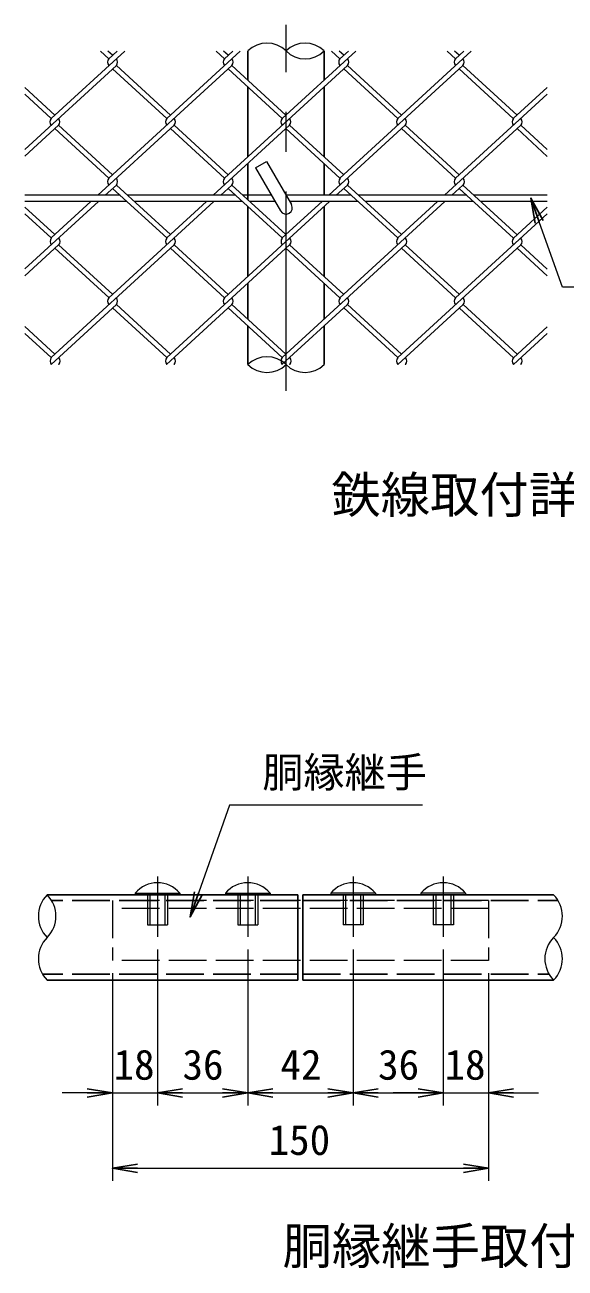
# Model space of a CAD drawing. Units: millimetres, scale not verified, with parts at other scales. Extents: x -4200 to 4200, y -2970 to 2970.
# Drawn here: x 1076 to 1938, y -1181 to 802 of the extents above; entities that cross this region are included whole.
import ezdxf
from ezdxf.enums import TextEntityAlignment as Align

# ---------------------------------------------------------------- set-up
doc = ezdxf.new("R2010")
doc.units = ezdxf.units.MM
doc.header["$LTSCALE"] = 10
doc.linetypes.add('DASHED', pattern=[7.5, 6, -1.5])
doc.linetypes.add('USER1', pattern=[50.8, 31.75, -6.35, 6.35, -6.35])
for name, color, linetype, lineweight in [('0-0_D-STR1', 1, 'Continuous', 25), ('0-2_D-STR3', 3, 'Continuous', 13), ('0-3_D-BMK', 2, 'USER1', 13), ('0-4_D-STR-DIM', 7, 'Continuous', 13), ('0-9_D-STR-TXT', 7, 'Continuous', 13), ('0-A_D-TTL-TXT', 7, 'Continuous', 25), ('0-B_D-STR2', 7, 'Continuous', 13)]:
    doc.layers.add(name, color=color, linetype=linetype, lineweight=lineweight)
doc.layers.add('0-5_0', color=7, linetype='Continuous')
doc.styles.add('ＭＳ ゴシック', font='')
doc.styles.get('ＭＳ ゴシック').set_extended_font_data('MS Gothic')

# ---------------------------------------------------------------- blocks, each defined once
blk = doc.blocks.new('_Open')
at = {"layer": '0-5_0'}
blk.add_line((-10, 1.667), (0, 0), dxfattribs=at)
blk.add_lwpolyline([(-10, -1.667), (0, 0), (-10, 0)], dxfattribs=at)

msp = doc.modelspace()

# ---------------------------------------------------------------- linework, layer by layer
at = {"layer": '0-0_D-STR1'}
for p, q in [((1431.53, 760.08), (1431.53, 713.5)), ((1553.03, 713.77), (1553.03, 760.08)), ((1431.53, 702.65), (1431.53, 591.58)), ((1553.03, 591.31), (1553.03, 702.92)), ((1431.53, 580.73), (1431.53, 522.9)), ((1553.03, 530.08), (1553.03, 580.46)), ((1431.53, 512.05), (1431.53, 400.98)), ((1553.03, 400.71), (1553.03, 512.32)), ((1431.53, 390.13), (1431.53, 332.3)), ((1553.03, 332.57), (1553.03, 389.86)), ((1431.53, 321.45), (1431.53, 260.08)), ((1553.03, 260.08), (1553.03, 321.72)), ((1511.18, -585.27), (1111.18, -585.27)), ((1511.18, -585.27), (1511.18, -721.27)), ((1519.18, -585.27), (1519.18, -721.27)), ((1519.18, -585.27), (1919.18, -585.27)), ((1511.18, -721.27), (1111.18, -721.27)), ((1519.18, -721.27), (1919.18, -721.27))]:
    msp.add_line(p, q, dxfattribs=at)
at = {"layer": '0-0_D-STR1', "linetype": 'DASHED'}
for p, q in [((1511.18, -594.47), (1118.33, -594.47)), ((1519.18, -594.47), (1926.33, -594.47)), ((1511.18, -712.07), (1104.02, -712.07)), ((1519.18, -712.07), (1912.02, -712.07))]:
    msp.add_line(p, q, dxfattribs=at)
at = {"layer": '0-2_D-STR3'}
for p, q in [((1443.8, 574.06), (1461.12, 584.06)), ((1461.12, 584.06), (1500.94, 515.08)), ((1443.8, 574.06), (1483.62, 505.08)), ((1227.53, 530.08), (1075.61, 530.08)), ((1238.44, 520.08), (1075.61, 520.08)), ((1411.84, 530.08), (1239.37, 530.08)), ((1422.76, 520.08), (1250.28, 520.08)), ((1469.18, 530.08), (1423.69, 530.08)), ((1474.96, 520.08), (1434.6, 520.08)), ((1596.16, 530.08), (1492.28, 530.08)), ((1607.08, 520.08), (1498.05, 520.08)), ((1780.48, 530.08), (1608.01, 530.08)), ((1791.4, 520.08), (1618.92, 520.08)), ((1908.95, 530.08), (1792.32, 530.08)), ((1908.95, 520.08), (1803.24, 520.08)), ((1251.58, -582.49), (1322.78, -582.49)), ((1251.58, -582.49), (1251.58, -585.27)), ((1251.58, -585.27), (1322.78, -585.27)), ((1322.78, -582.49), (1322.78, -585.27)), ((1395.58, -582.49), (1466.78, -582.49)), ((1395.58, -582.49), (1395.58, -585.27)), ((1395.58, -585.27), (1466.78, -585.27)), ((1466.78, -582.49), (1466.78, -585.27)), ((1634.78, -582.49), (1563.58, -582.49)), ((1563.58, -582.49), (1563.58, -585.27)), ((1634.78, -585.27), (1563.58, -585.27)), ((1634.78, -582.49), (1634.78, -585.27)), ((1778.78, -582.49), (1707.58, -582.49)), ((1707.58, -582.49), (1707.58, -585.27)), ((1778.78, -585.27), (1707.58, -585.27)), ((1778.78, -582.49), (1778.78, -585.27))]:
    msp.add_line(p, q, dxfattribs=at)
at = {"layer": '0-2_D-STR3', "linetype": 'DASHED'}
for p, q in [((1215.18, -594.47), (1215.18, -690.07)), ((1815.18, -594.47), (1215.18, -594.47)), ((1271.18, -585.27), (1271.18, -633.27)), ((1275.18, -585.27), (1275.18, -633.27)), ((1299.18, -585.27), (1299.18, -633.27)), ((1303.18, -585.27), (1303.18, -633.27)), ((1415.18, -585.27), (1415.18, -633.27)), ((1419.18, -585.27), (1419.18, -633.27)), ((1443.18, -585.27), (1443.18, -633.27)), ((1447.18, -585.27), (1447.18, -633.27)), ((1583.18, -585.27), (1583.18, -633.27)), ((1587.18, -585.27), (1587.18, -633.27)), ((1611.18, -585.27), (1611.18, -633.27)), ((1615.18, -585.27), (1615.18, -633.27)), ((1727.18, -585.27), (1727.18, -633.27)), ((1731.18, -585.27), (1731.18, -633.27)), ((1755.18, -585.27), (1755.18, -633.27)), ((1759.18, -585.27), (1759.18, -633.27)), ((1815.18, -594.47), (1815.18, -690.07)), ((1815.18, -607.27), (1215.18, -607.27)), ((1271.18, -633.27), (1303.18, -633.27)), ((1415.18, -633.27), (1447.18, -633.27)), ((1615.18, -633.27), (1583.18, -633.27)), ((1759.18, -633.27), (1727.18, -633.27)), ((1815.18, -690.07), (1215.18, -690.07))]:
    msp.add_line(p, q, dxfattribs=at)
at = {"layer": '0-2_D-STR3'}
for centre, radius, start, end in [((1492.28, 510.08), 10, 210, 30), ((1287.18, -612.87), 46.8, 40.47549, 139.52451), ((1431.18, -612.87), 46.8, 40.47549, 139.52451), ((1599.18, -612.87), 46.8, 40.47549, 139.52451), ((1743.18, -612.87), 46.8, 40.47549, 139.52451)]:
    msp.add_arc(centre, radius, start, end, dxfattribs=at)
at = {"layer": '0-3_D-BMK'}
for p, q in [((1492.28, 218.42), (1492.28, 801.75)), ((1287.18, -556.13), (1287.18, -652.56)), ((1431.18, -556.13), (1431.18, -652.56)), ((1599.18, -556.13), (1599.18, -652.56)), ((1743.18, -556.13), (1743.18, -652.56))]:
    msp.add_line(p, q, dxfattribs=at)
at = {"layer": '0-4_D-STR-DIM'}
for p, q in [((1287.18, -672.56), (1287.18, -921.27)), ((1287.18, -672.56), (1287.18, -921.27)), ((1431.18, -672.56), (1431.18, -921.27)), ((1431.18, -672.56), (1431.18, -921.27)), ((1599.18, -672.56), (1599.18, -921.27)), ((1599.18, -672.56), (1599.18, -921.27)), ((1743.18, -672.56), (1743.18, -921.27)), ((1743.18, -672.56), (1743.18, -921.27)), ((1215.18, -710.07), (1215.18, -921.27)), ((1215.18, -710.07), (1215.18, -1041.27)), ((1815.18, -710.07), (1815.18, -921.27)), ((1815.18, -710.07), (1815.18, -1041.27)), ((1175.18, -901.27), (1135.18, -901.27)), ((1215.18, -901.27), (1287.18, -901.27)), ((1327.18, -901.27), (1367.18, -901.27)), ((1327.18, -901.27), (1391.18, -901.27)), ((1471.18, -901.27), (1559.18, -901.27)), ((1639.18, -901.27), (1703.18, -901.27)), ((1703.18, -901.27), (1663.18, -901.27)), ((1743.18, -901.27), (1815.18, -901.27)), ((1855.18, -901.27), (1895.18, -901.27)), ((1255.18, -1021.27), (1775.18, -1021.27))]:
    msp.add_line(p, q, dxfattribs=at)
for centre, radius, start, end in [((1461.9, 729.52), 43.09, 45.18146, 134.81854), ((1522.65, 729.52), 43.09, 45.18146, 134.81854), ((1522.65, 790.65), 43.09, 225.18146, 314.81854), ((1461.9, 229.52), 43.09, 45.18146, 134.81854), ((1461.9, 290.65), 43.09, 225.18146, 314.81854), ((1522.65, 290.65), 43.09, 225.18146, 314.81854), ((1145.39, -619.27), 48.24, 135.18146, 224.81854), ((1076.96, -619.27), 48.24, 315.18146, 44.81854), ((1884.96, -619.27), 48.24, 315.18146, 44.81854), ((1145.39, -687.27), 48.24, 135.18146, 224.81854), ((1953.39, -687.27), 48.24, 135.18146, 224.81854), ((1884.96, -687.27), 48.24, 315.18146, 44.81854)]:
    msp.add_arc(centre, radius, start, end, dxfattribs=at)
at = {"layer": '0-9_D-STR-TXT'}
for points in [[(2114.02, 383.35), (1933.14, 383.35), (1883.49, 523.56)], [(1710.08, -442.36), (1402.05, -442.36), (1339.78, -618.75)]]:
    msp.add_lwpolyline(points, dxfattribs=at)
at = {"layer": '0-B_D-STR2'}
for p, q in [((1234.94, 760.08), (1117.57, 652.54)), ((1209.73, 747.84), (1196.37, 760.08)), ((1215.65, 753.26), (1208.21, 760.08)), ((1223.09, 760.08), (1209.73, 747.84)), ((1419.25, 760.08), (1301.89, 652.54)), ((1394.05, 747.84), (1380.69, 760.08)), ((1399.97, 753.26), (1392.53, 760.08)), ((1407.41, 760.08), (1394.05, 747.84)), ((1603.57, 760.08), (1486.21, 652.54)), ((1578.37, 747.84), (1565.01, 760.08)), ((1584.29, 753.26), (1576.85, 760.08)), ((1591.73, 760.08), (1578.37, 747.84)), ((1787.89, 760.08), (1670.53, 652.54)), ((1762.69, 747.84), (1749.33, 760.08)), ((1768.61, 753.26), (1761.17, 760.08)), ((1776.05, 760.08), (1762.69, 747.84)), ((1221.57, 736.99), (1075.61, 603.24)), ((1405.89, 736.99), (1209.73, 557.24)), ((1307.81, 657.97), (1221.57, 736.99)), ((1590.21, 736.99), (1394.05, 557.24)), ((1492.13, 657.97), (1405.89, 736.99)), ((1774.53, 736.99), (1578.37, 557.24)), ((1676.45, 657.97), (1590.21, 736.99)), ((1860.77, 657.97), (1774.53, 736.99)), ((1301.89, 652.54), (1215.65, 731.56)), ((1486.21, 652.54), (1399.97, 731.56)), ((1670.53, 652.54), (1584.29, 731.56)), ((1854.85, 652.54), (1768.61, 731.56)), ((1123.49, 657.97), (1075.61, 701.84)), ((1908.95, 702.11), (1854.85, 652.54)), ((1117.57, 652.54), (1075.61, 690.99)), ((1908.95, 691.26), (1762.69, 557.24)), ((1129.41, 641.69), (1075.61, 592.39)), ((1209.73, 557.24), (1123.49, 636.26)), ((1215.65, 562.67), (1129.41, 641.69)), ((1313.73, 641.69), (1191.94, 530.08)), ((1394.05, 557.24), (1307.81, 636.26)), ((1399.97, 562.67), (1313.73, 641.69)), ((1498.05, 641.69), (1376.26, 530.08)), ((1578.37, 557.24), (1492.13, 636.26)), ((1584.29, 562.67), (1498.05, 641.69)), ((1682.37, 641.69), (1560.58, 530.08)), ((1762.69, 557.24), (1676.45, 636.26)), ((1768.61, 562.67), (1682.37, 641.69)), ((1866.69, 641.69), (1744.89, 530.08)), ((1908.95, 592.12), (1860.77, 636.26)), ((1908.95, 602.97), (1866.69, 641.69)), ((1221.57, 546.39), (1203.78, 530.08)), ((1301.89, 461.94), (1215.65, 540.96)), ((1307.81, 467.37), (1221.57, 546.39)), ((1405.89, 546.39), (1388.1, 530.08)), ((1486.21, 461.94), (1399.97, 540.96)), ((1492.13, 467.37), (1405.89, 546.39)), ((1590.21, 546.39), (1572.42, 530.08)), ((1670.53, 461.94), (1584.29, 540.96)), ((1676.45, 467.37), (1590.21, 546.39)), ((1774.53, 546.39), (1756.74, 530.08)), ((1855, 461.81), (1768.61, 540.96)), ((1860.92, 467.23), (1774.53, 546.39)), ((1192.86, 520.08), (1075.61, 412.64)), ((1181.02, 520.08), (1117.57, 461.94)), ((1377.18, 520.08), (1209.73, 366.64)), ((1365.34, 520.08), (1301.89, 461.94)), ((1561.5, 520.08), (1394.05, 366.64)), ((1549.66, 520.08), (1486.21, 461.94)), ((1745.82, 520.08), (1578.37, 366.64)), ((1733.98, 520.08), (1670.53, 461.94)), ((1123.49, 467.37), (1075.61, 511.24)), ((1117.57, 461.94), (1075.61, 500.39)), ((1908.95, 500.39), (1762.84, 366.51)), ((1908.95, 511.24), (1855, 461.81)), ((1129.41, 451.09), (1075.61, 401.79)), ((1313.88, 450.95), (1117.72, 271.21)), ((1209.88, 366.51), (1123.49, 445.66)), ((1215.8, 371.93), (1129.41, 451.09)), ((1498.05, 451.09), (1301.89, 271.34)), ((1394.05, 366.64), (1307.81, 445.66)), ((1399.97, 372.07), (1313.73, 451.09)), ((1682.37, 451.09), (1486.21, 271.34)), ((1578.37, 366.64), (1492.13, 445.66)), ((1584.29, 372.07), (1498.05, 451.09)), ((1866.84, 450.95), (1670.68, 271.21)), ((1762.84, 366.51), (1676.45, 445.66)), ((1768.76, 371.93), (1682.37, 451.09)), ((1908.95, 401.52), (1860.92, 445.53)), ((1908.95, 412.37), (1866.84, 450.95)), ((1221.72, 355.66), (1117.42, 260.08)), ((1301.89, 271.34), (1215.65, 350.37)), ((1307.81, 276.77), (1221.57, 355.79)), ((1405.89, 355.79), (1301.45, 260.08)), ((1486.21, 271.34), (1399.97, 350.37)), ((1492.13, 276.77), (1405.89, 355.79)), ((1590.21, 355.79), (1485.77, 260.08)), ((1670.68, 271.21), (1584.29, 350.37)), ((1676.6, 276.63), (1590.21, 355.79)), ((1774.68, 355.66), (1670.38, 260.08)), ((1855.14, 271.07), (1768.76, 350.23)), ((1861.07, 276.5), (1774.68, 355.66)), ((1123.64, 276.63), (1075.61, 320.64)), ((1908.95, 320.37), (1855.14, 271.07)), ((1117.72, 271.21), (1075.61, 309.79)), ((1908.95, 309.52), (1855, 260.08)), ((1129.56, 260.36), (1129.26, 260.08)), ((1129.86, 260.08), (1129.56, 260.36)), ((1313.73, 260.49), (1313.29, 260.08)), ((1314.18, 260.08), (1313.73, 260.49)), ((1498.05, 260.49), (1497.61, 260.08)), ((1498.5, 260.08), (1498.05, 260.49)), ((1682.52, 260.36), (1682.22, 260.08)), ((1682.81, 260.08), (1682.52, 260.36)), ((1866.99, 260.22), (1866.84, 260.08)), ((1867.13, 260.08), (1866.99, 260.22))]:
    msp.add_line(p, q, dxfattribs=at)
for centre, start, end in [((1215.64, 742.4), 137.5, 222.5), ((1215.64, 742.4), 317.5, 42.5), ((1399.96, 742.4), 137.5, 222.5), ((1399.96, 742.4), 317.5, 42.5), ((1584.28, 742.4), 137.5, 222.5), ((1584.28, 742.4), 317.5, 42.5), ((1768.59, 742.4), 137.5, 222.5), ((1768.59, 742.4), 317.5, 42.5), ((1123.63, 646.97), 137.5, 222.5), ((1123.63, 646.97), 317.5, 42.5), ((1307.81, 647.11), 137.5, 222.5), ((1307.81, 647.11), 317.5, 42.5), ((1492.13, 647.11), 137.5, 222.5), ((1492.13, 647.11), 317.5, 42.5), ((1676.58, 646.97), 137.5, 222.5), ((1676.58, 646.97), 317.5, 42.5), ((1860.9, 646.97), 137.5, 222.5), ((1860.9, 646.97), 317.5, 42.5), ((1215.64, 551.8), 137.5, 222.5), ((1215.64, 551.8), 317.5, 42.5), ((1400.12, 551.68), 137.5, 222.5), ((1400.12, 551.68), 317.5, 42.5), ((1584.44, 551.68), 137.5, 222.5), ((1584.44, 551.68), 317.5, 42.5), ((1768.76, 551.68), 137.5, 222.5), ((1768.76, 551.68), 317.5, 42.5), ((1123.77, 456.23), 137.5, 222.5), ((1123.77, 456.23), 317.5, 42.5), ((1307.96, 456.38), 137.5, 222.5), ((1307.96, 456.38), 317.5, 42.5), ((1492.28, 456.38), 137.5, 222.5), ((1492.28, 456.38), 317.5, 42.5), ((1676.73, 456.23), 137.5, 222.5), ((1676.73, 456.23), 317.5, 42.5), ((1861.05, 456.23), 137.5, 222.5), ((1861.05, 456.23), 317.5, 42.5), ((1215.64, 361.2), 137.5, 222.5), ((1215.64, 361.2), 317.5, 42.5), ((1400.12, 361.08), 137.5, 222.5), ((1400.12, 361.08), 317.5, 42.5), ((1584.44, 361.08), 137.5, 222.5), ((1584.44, 361.08), 317.5, 42.5), ((1768.76, 361.08), 137.5, 222.5), ((1768.76, 361.08), 317.5, 42.5), ((1123.77, 265.63), 137.5, 222.5), ((1123.77, 265.63), 317.5, 42.5), ((1307.96, 265.78), 137.5, 222.5), ((1307.96, 265.78), 317.5, 42.5), ((1492.28, 265.78), 137.5, 222.5), ((1492.28, 265.78), 317.5, 42.5), ((1676.73, 265.63), 137.5, 222.5), ((1676.73, 265.63), 317.5, 42.5), ((1861.05, 265.63), 137.5, 222.5), ((1861.05, 265.63), 317.5, 42.5)]:
    msp.add_arc(centre, 8.03, start, end, dxfattribs=at)

# ---------------------------------------------------------------- block references
at = {"layer": '0-4_D-STR-DIM', "xscale": 4, "yscale": 4}
for p in [(1215.18, -901.27), (1431.18, -901.27), (1599.18, -901.27), (1743.18, -901.27), (1743.18, -901.27), (1815.18, -1021.27)]:
    msp.add_blockref('_Open', p, dxfattribs=at)
at = {"layer": '0-4_D-STR-DIM', "xscale": 4, "yscale": 4, "rotation": 180}
for p in [(1287.18, -901.27), (1287.18, -901.27), (1431.18, -901.27), (1599.18, -901.27), (1815.18, -901.27), (1215.18, -1021.27)]:
    msp.add_blockref('_Open', p, dxfattribs=at)
at = {"layer": '0-9_D-STR-TXT', "xscale": 4, "yscale": 4}
for p, rotation in [((1882.82, 525.45), 109.50173), ((1339.12, -620.64), 250.55783)]:
    msp.add_blockref('_Open', p, dxfattribs=dict(at, rotation=rotation))

# ---------------------------------------------------------------- texts
at = {"layer": '0-4_D-STR-DIM', "style": 'ＭＳ ゴシック'}
for s, p in [('42', (1483.45, -894.52)), ('18', (1217.15, -894.52)), ('36', (1327.08, -894.52)), ('36', (1639.08, -894.52)), ('18', (1745.15, -894.52)), ('150', (1464.53, -1014.52))]:
    msp.add_text(s, height=48.09, dxfattribs=at).set_placement(p, align=Align.BOTTOM_LEFT)
at = {"layer": '0-9_D-STR-TXT', "style": 'ＭＳ ゴシック'}
msp.add_text('胴縁継手', height=48.09, dxfattribs=at).set_placement((1454.49, -428.38), align=Align.BOTTOM_LEFT)
at = {"layer": '0-A_D-TTL-TXT', "style": 'ＭＳ ゴシック'}
for s, p in [('鉄線取付詳細', (1564.68, 6.32)), ('胴縁継手取付詳細', (1486.71, -1191.42))]:
    msp.add_text(s, height=57.7, dxfattribs=at).set_placement(p, align=Align.BOTTOM_LEFT)

doc.saveas('drawing.dxf')
